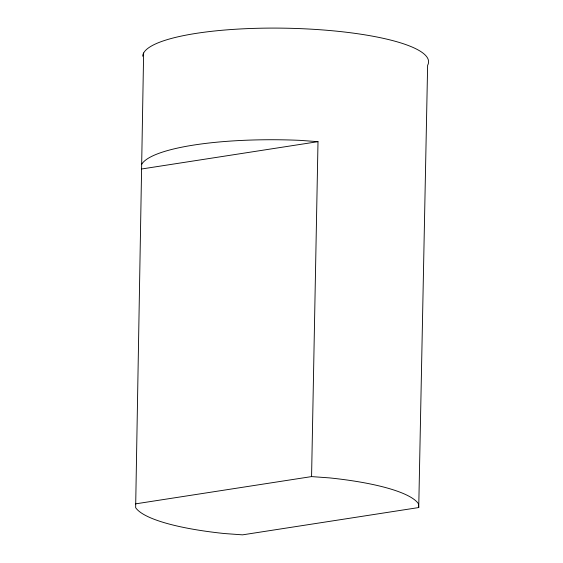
<?xml version="1.0" encoding="UTF-8"?>
<svg xmlns="http://www.w3.org/2000/svg" width="563" height="563" viewBox="0 0 563 563"><rect width="100%" height="100%" fill="white"/><g stroke="black" fill="none" stroke-linecap="round" stroke-linejoin="round"><path stroke-width="0.84" d="M142.692 56.216A142.967 30.944 1.1 0 1 294.569 28.424A142.967 30.944 1.1 0 1 427.627 65.294L418.738 507.552L242.533 534.85L224.475 533.541A142.967 30.944 1.1 0 1 135.648 507.664L143.628 52.999M135.373 503.892L311.571 476.594L318.004 141.665L299.875 140.349A142.967 30.944 1.1 0 0 141.482 164.642M141.806 168.963L318.004 141.665M311.571 476.594L329.636 477.903A142.967 30.944 1.1 0 1 418.457 503.779L418.738 507.552"/></g></svg>
